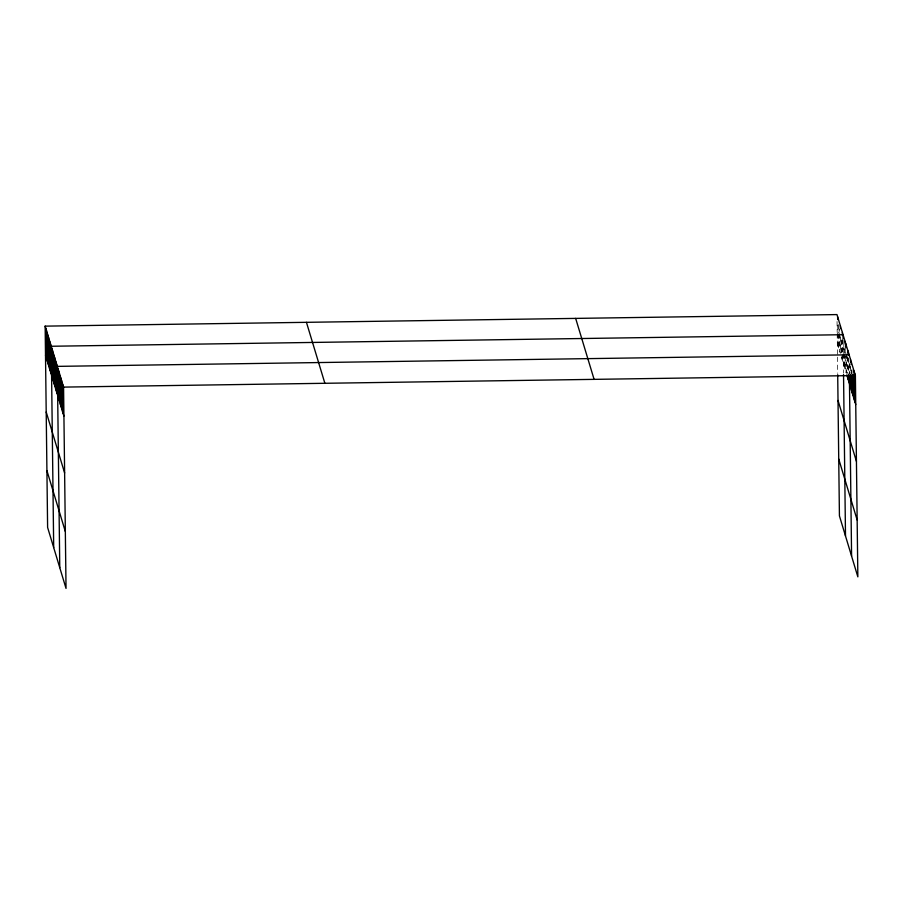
<?xml version="1.0" encoding="UTF-8"?>
<svg xmlns="http://www.w3.org/2000/svg" width="903" height="903" viewBox="0 0 903 903"><rect width="100%" height="100%" fill="white"/><g stroke="black" fill="none" stroke-linecap="round" stroke-linejoin="round"><path stroke-width="0.68" stroke-dasharray="4.51 3.39" d="M837.318 343.58L840.027 352.52L839.734 329.053M841.37 356.99L846.1 372.646L845.829 350.545M851.98 369.553L852.026 373.695M851.315 370.016L851.371 374.158M850.603 366.336L850.682 373.232M849.904 364.033L850.028 373.695M849.226 363.108L849.362 374.158M848.515 358.107L848.707 373.3M847.861 357.249L848.064 373.819M847.206 356.403L847.409 372.973M846.529 354.168L846.766 373.492M845.163 348.31L845.422 370.411M844.519 348.84L844.565 352.983M844.587 354.36L844.756 368.176M843.82 345.228L844.079 365.941M843.12 340.228L843.267 352.655M843.278 354.032L843.515 373.176M842.454 339.37L842.623 353.186M842.646 354.563L842.725 361.471M841.81 339.9L842.047 359.236M841.167 340.42L841.325 352.847M840.479 336.808L840.682 353.378M839.09 329.572L839.124 332.338M839.147 333.715L839.35 350.285M838.39 324.583L838.492 332.868M838.503 334.245L838.673 348.05M837.747 325.103L837.995 345.815M837.047 321.491L837.183 332.541M837.205 333.918L837.465 355.771M837.487 357.125L837.691 373.368"/><path stroke-width="1.35" d="M45.15 326.141L63.571 387.105L66.032 588.417L47.611 527.454L45.15 326.141L836.968 314.583L855.389 375.546L857.85 576.859L839.429 515.895L837.702 374.722M849.125 354.823L57.307 366.37L59.767 567.682M63.571 387.105L855.389 375.546M846.777 374.88L855.739 404.544M838.018 400.447L856.439 461.41M838.729 459.029L857.15 519.993M575.662 318.398L594.095 379.362M306.444 322.326L324.877 383.29M45.5 355.139L63.932 416.102M46.2 412.005L64.621 472.969M46.911 470.587L65.343 531.551M854.689 373.244L855.051 402.241M854.001 370.941L854.351 399.939M853.391 375.546L853.651 397.636M852.703 374.621L852.963 395.333M852.048 375.084L852.263 393.031M851.213 361.731L851.247 364.496M851.382 375.535L851.574 390.728M850.513 359.428L850.547 362.193M850.705 374.621L850.874 388.425M850.039 375.072L850.174 386.123M849.384 375.535L851.585 556.135M848.448 352.588L848.481 355.342M848.718 374.677L848.809 381.585M847.77 350.353L847.804 353.107M848.075 375.208L848.131 379.35M845.75 343.648L845.795 347.79M845.073 341.413L845.106 344.167M843.097 338.851L843.052 334.708L51.234 346.255L53.695 547.568M843.537 374.531L845.501 536.021M842.375 332.473L842.409 335.227M840.343 325.757L840.377 328.523M837.645 316.818L837.679 319.583M62.883 384.802L63.233 413.8M62.183 382.5L62.533 411.497M61.483 380.197L61.844 409.194M60.794 377.894L61.144 406.892M60.095 375.592L60.445 404.589M59.395 373.289L59.756 402.286M58.706 370.975L59.056 399.984M58.006 368.672L58.356 397.67M56.629 364.135L56.991 393.132M55.963 361.9L56.313 390.897M55.286 359.665L55.636 388.662M54.609 357.43L54.959 386.428M53.932 355.195L54.282 384.193M53.254 352.96L53.616 381.958M52.577 350.725L52.938 379.723M51.9 348.49L52.261 377.488M50.557 344.02L50.907 373.018M49.879 341.786L50.229 370.783M49.202 339.551L49.552 368.548M48.525 337.316L48.886 366.313M47.848 335.081L48.209 364.078M47.182 332.846L47.532 361.843M46.505 330.611L46.854 359.608M45.827 328.376L46.177 357.374"/></g></svg>
